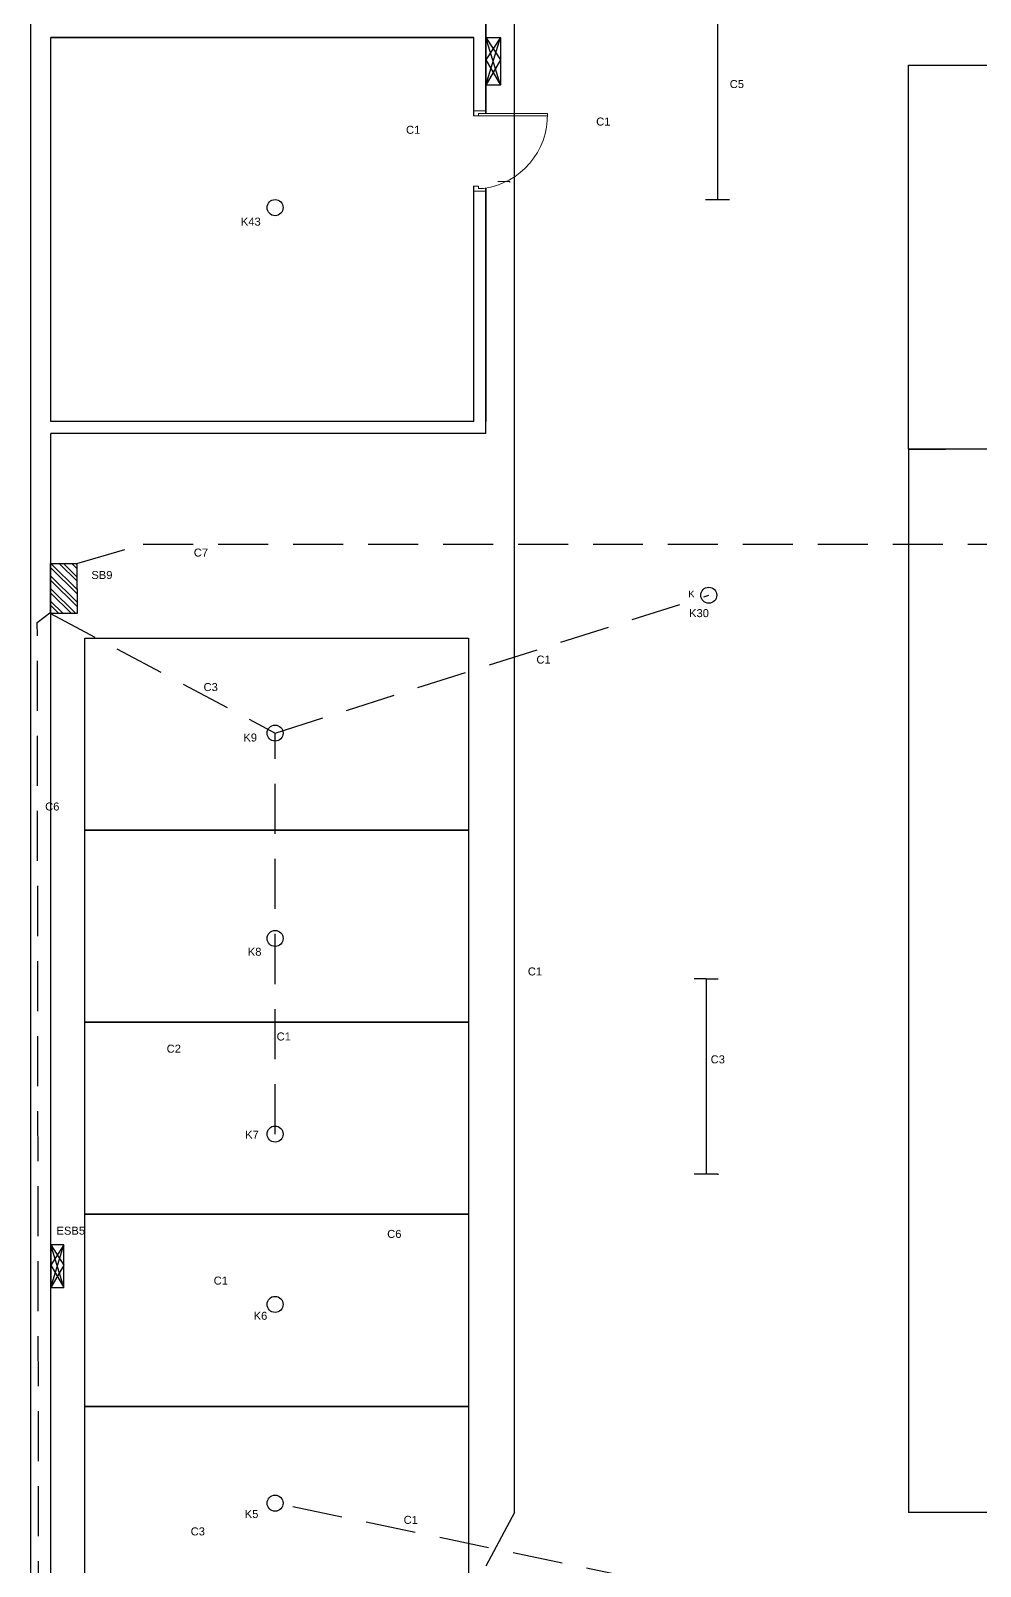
# Model space of a CAD drawing. Header units: millimetres. Extents: x 2433 to 8130, y 439 to 3000.
# Drawn here: x 5185 to 5660, y 1356 to 2124 of the extents above; entities that cross this region are included whole.
import ezdxf

# ---------------------------------------------------------------- set-up
doc = ezdxf.new("R2010")
doc.units = ezdxf.units.MM
doc.header["$LTSCALE"] = 100
doc.linetypes.add('HIDDEN', pattern=[0.375, 0.25, -0.125])
for name, color, linetype in [('conduit', 7, 'HIDDEN'), ('fittinglabel', 7, 'Continuous'), ('fittinglabels', 7, 'Continuous'), ('fittings', 7, 'Continuous')]:
    doc.layers.add(name, color=color, linetype=linetype)
doc.layers.add('doors', color=6, linetype='Continuous', lineweight=20)
doc.styles.get("Standard").update_dxf_attribs({"font": 'arial.ttf'})

msp = doc.modelspace()

# ---------------------------------------------------------------- hatches: boundary and pattern name
at = {"layer": 'fittings'}
h = msp.add_hatch(dxfattribs=at)
h.set_pattern_fill('ANSI32', color=256, scale=0.468168, angle=-89.856838)
h.set_pattern_definition([(315.14316, (4675.1773, 3236.2525), (3.145311, 3.161069), []), (315.14316, (4675.1825, 3234.1504), (3.145311, 3.161069), [])])
h.paths.add_polyline_path([(5207.681, 1857.586), (5194.453, 1857.553), (5194.515, 1832.603), (5207.743, 1832.636)])

# ---------------------------------------------------------------- linework, layer by layer
for p, q in [((5426.584, 1383.334), (5426.584, 2288.59)), ((5412.142, 2106.74), (5412.142, 2235.084)), ((5406.142, 2106.74), (5406.142, 2120.617)), ((5406.142, 2081.326), (5406.142, 2120.617)), ((5412.142, 2082.576), (5412.142, 2120.617)), ((5412.142, 2082.576), (5412.142, 2106.74)), ((5406.142, 1928.617), (5406.142, 2046.306)), ((5412.142, 1922.617), (5412.142, 2045.222)), ((6487.62, 1914.74), (5623.62, 1914.74)), ((5623.62, 1914.74), (5623.62, 1914.74)), ((5623.62, 1914.74), (5623.62, 1383.334)), ((5426.584, 1383.334), (5412.142, 1356.373)), ((6477.62, 1383.334), (5623.62, 1383.334))]:
    msp.add_line(p, q)
for points in [[(5184.527, 1942.635), (5184.527, 2313.031)], [(6881.62, 2313.031), (6881.62, 936.749), (5184.527, 936.749), (5184.527, 2313.031)], [(5412.142, 2235.084), (5412.142, 2120.617)], [(5406.142, 2120.617), (5194.527, 2120.617)], [(5406.142, 1928.617), (5194.527, 1928.617), (5194.527, 2120.617), (5406.142, 2120.617)], [(5194.527, 1928.617), (5194.527, 2120.617)], [(5412.142, 2120.617), (5412.142, 2082.576)], [(5412.142, 2045.222), (5412.142, 1928.617)], [(6748.978, 946.749), (5194.527, 946.749), (5194.527, 1922.617)], [(5412.142, 1922.617), (5194.527, 1922.617)], [(5184.527, 1418.652), (5184.527, 1798.635)]]:
    msp.add_lwpolyline(points)
for points in [[(5719.62, 2106.74), (5719.62, 1914.74), (5623.62, 1914.74), (5623.62, 2106.74)], [(5403.538, 1724.313), (5211.538, 1724.313), (5211.538, 1820.313), (5403.538, 1820.313)], [(5403.538, 1628.313), (5211.538, 1628.313), (5211.538, 1724.313), (5403.538, 1724.313)], [(5403.538, 1532.313), (5211.538, 1532.313), (5211.538, 1628.313), (5403.538, 1628.313)], [(5403.538, 1436.313), (5211.538, 1436.313), (5211.538, 1532.313), (5403.538, 1532.313)], [(5403.538, 1340.313), (5211.538, 1340.313), (5211.538, 1436.313), (5403.538, 1436.313)]]:
    msp.add_lwpolyline(points, close=True)
at = {"layer": 'conduit'}
for p, q in [((5623.62, 1914.74), (5642.255, 1914.74)), ((5207.681, 1857.586), (5240.838, 1867.205)), ((5240.838, 1867.205), (5950.374, 1867.205)), ((5306.798, 1772.857), (5523.746, 1841.776)), ((5187.85, 1828.171), (5194.75, 1833.474)), ((5188.815, 1108.924), (5187.85, 1828.171)), ((5194.515, 1832.603), (5306.798, 1772.857)), ((5306.798, 1572.427), (5306.798, 1772.857)), ((5523.746, 1342.699), (5306.798, 1387.923))]:
    msp.add_line(p, q, dxfattribs=at)
at = {"layer": 'doors'}
for p, q in [((5406.059, 2081.326), (5406.059, 2083.826)), ((5406.059, 2081.326), (5406.059, 2083.826)), ((5406.059, 2083.826), (5411.059, 2083.826)), ((5412.067, 2083.826), (5412.067, 2082.576)), ((5412.142, 2045.222), (5412.142, 2045.222)), ((5424.235, 2048.502), (5418.217, 2048.502)), ((5424.235, 2048.089), (5424.235, 2048.502))]:
    msp.add_line(p, q, dxfattribs=at)
at = {"layer": 'doors', "color": 215, "true_color": 0xa953a0}
for p, q in [((5406.059, 2081.326), (5406.059, 2083.826)), ((5412.067, 2083.826), (5406.059, 2083.826)), ((5434.81, 2081.326), (5406.059, 2081.326)), ((5442.983, 2081.326), (5406.059, 2081.326)), ((5434.774, 2082.576), (5408.559, 2082.576)), ((5408.559, 2082.576), (5408.559, 2081.326)), ((5443.006, 2082.576), (5408.559, 2082.576)), ((5408.559, 2082.576), (5408.559, 2081.326)), ((5412.06, 2083.826), (5412.06, 2082.576)), ((5408.559, 2046.306), (5406.059, 2046.306)), ((5406.059, 2046.306), (5406.059, 2043.806)), ((5412.067, 2043.806), (5406.059, 2043.806)), ((5408.559, 2045.056), (5408.559, 2046.306)), ((5411.059, 2045.056), (5408.559, 2045.056)), ((5412.065, 2043.806), (5412.067, 2045.209))]:
    msp.add_line(p, q, dxfattribs=at)
msp.add_arc((5405.998, 2081.726), 37.018, 277.858904, 1.314978, dxfattribs=at)
at = {"layer": 'fittings'}
for p, q in [((5528.105, 2137.146), (5528.105, 2039.468)), ((5419.49, 2120.617), (5412.142, 2109.347)), ((5419.49, 2096.673), (5412.142, 2120.617)), ((5412.142, 2120.617), (5419.49, 2109.347)), ((5412.142, 2096.673), (5419.49, 2120.617)), ((5412.142, 2109.347), (5419.49, 2096.673)), ((5419.49, 2109.347), (5412.142, 2096.673)), ((5534.122, 2039.468), (5522.029, 2039.468)), ((5522.431, 1650.057), (5516.355, 1650.057)), ((5522.431, 1650.057), (5522.431, 1552.379)), ((5522.431, 1650.057), (5528.389, 1650.057)), ((5528.448, 1552.379), (5516.355, 1552.379)), ((5528.448, 1552.379), (5522.431, 1552.379)), ((5528.448, 1551.966), (5528.448, 1552.379)), ((5194.619, 1516.988), (5201.158, 1506.96)), ((5194.619, 1495.682), (5201.158, 1516.988)), ((5201.158, 1516.988), (5194.619, 1506.96)), ((5201.158, 1495.682), (5194.619, 1516.988)), ((5201.158, 1506.96), (5194.619, 1495.682)), ((5194.619, 1506.96), (5201.158, 1495.682))]:
    msp.add_line(p, q, dxfattribs=at)
for points in [[(5419.49, 2120.617), (5419.49, 2096.673), (5412.142, 2096.673), (5412.142, 2120.617)], [(5207.681, 1857.586), (5207.743, 1832.636), (5194.515, 1832.603), (5194.453, 1857.553)], [(5194.619, 1516.988), (5194.619, 1495.682), (5201.158, 1495.682), (5201.158, 1516.988)]]:
    msp.add_lwpolyline(points, close=True, dxfattribs=at)
for centre in [(5306.798, 2035.503), (5523.746, 1841.776), (5306.798, 1772.857), (5306.798, 1670.213), (5306.798, 1572.427), (5306.798, 1487.29), (5306.798, 1387.923)]:
    msp.add_circle(centre, 4.013, dxfattribs=at)

# ---------------------------------------------------------------- texts
at = {"layer": 'fittinglabel', "char_height": 4, "attachment_point": 1}
for s, width, insert in [('C5', 31.14787, (5534.23, 2099.283)), ('K43', 45.66063, (5289.666, 2030.512)), ('SB9', 67.63556, (5214.864, 1853.873)), ('K30', 26.95965, (5513.886, 1834.813)), ('K9', 8.41413, (5290.919, 1772.632)), ('K8', 12.8426, (5293.134, 1665.555)), ('C3', 47.14942, (5524.685, 1611.758)), ('K7', 9.81994, (5291.839, 1574.127)), ('ESB5', 18.31931, (5197.435, 1526.134)), ('K6', 9.81994, (5296.064, 1483.592)), ('K5', 10.60395, (5291.602, 1384.51))]:
    msp.add_mtext_dynamic_manual_height_columns(s, width=width, gutter_width=20, heights=[0], dxfattribs=dict(at, insert=insert))
at = {"layer": 'fittinglabels', "char_height": 4, "attachment_point": 1}
for s, insert in [('C1', (5467.413, 2080.532)), ('C1', (5372.289, 2076.405)), ('C7', (5266.131, 1865.082)), ('C1', (5437.52, 1811.596)), ('C3', (5271.002, 1797.86)), ('C6', (5191.755, 1738.164)), ('C1', (5433.227, 1655.705)), ('C1', (5307.561, 1623.194)), ('C2', (5252.542, 1617.098)), ('C6', (5362.861, 1524.507)), ('C1', (5276.073, 1501.177)), ('C1', (5371.09, 1381.571)), ('C3', (5264.559, 1375.81))]:
    msp.add_mtext_dynamic_manual_height_columns(s, width=18.95997, gutter_width=22.662, heights=[0], dxfattribs=dict(at, insert=insert))
at = {"layer": 'fittings'}
msp.add_text('K', height=3.387, dxfattribs=at).set_placement((5513.489, 1840.723))

doc.saveas('drawing.dxf')
